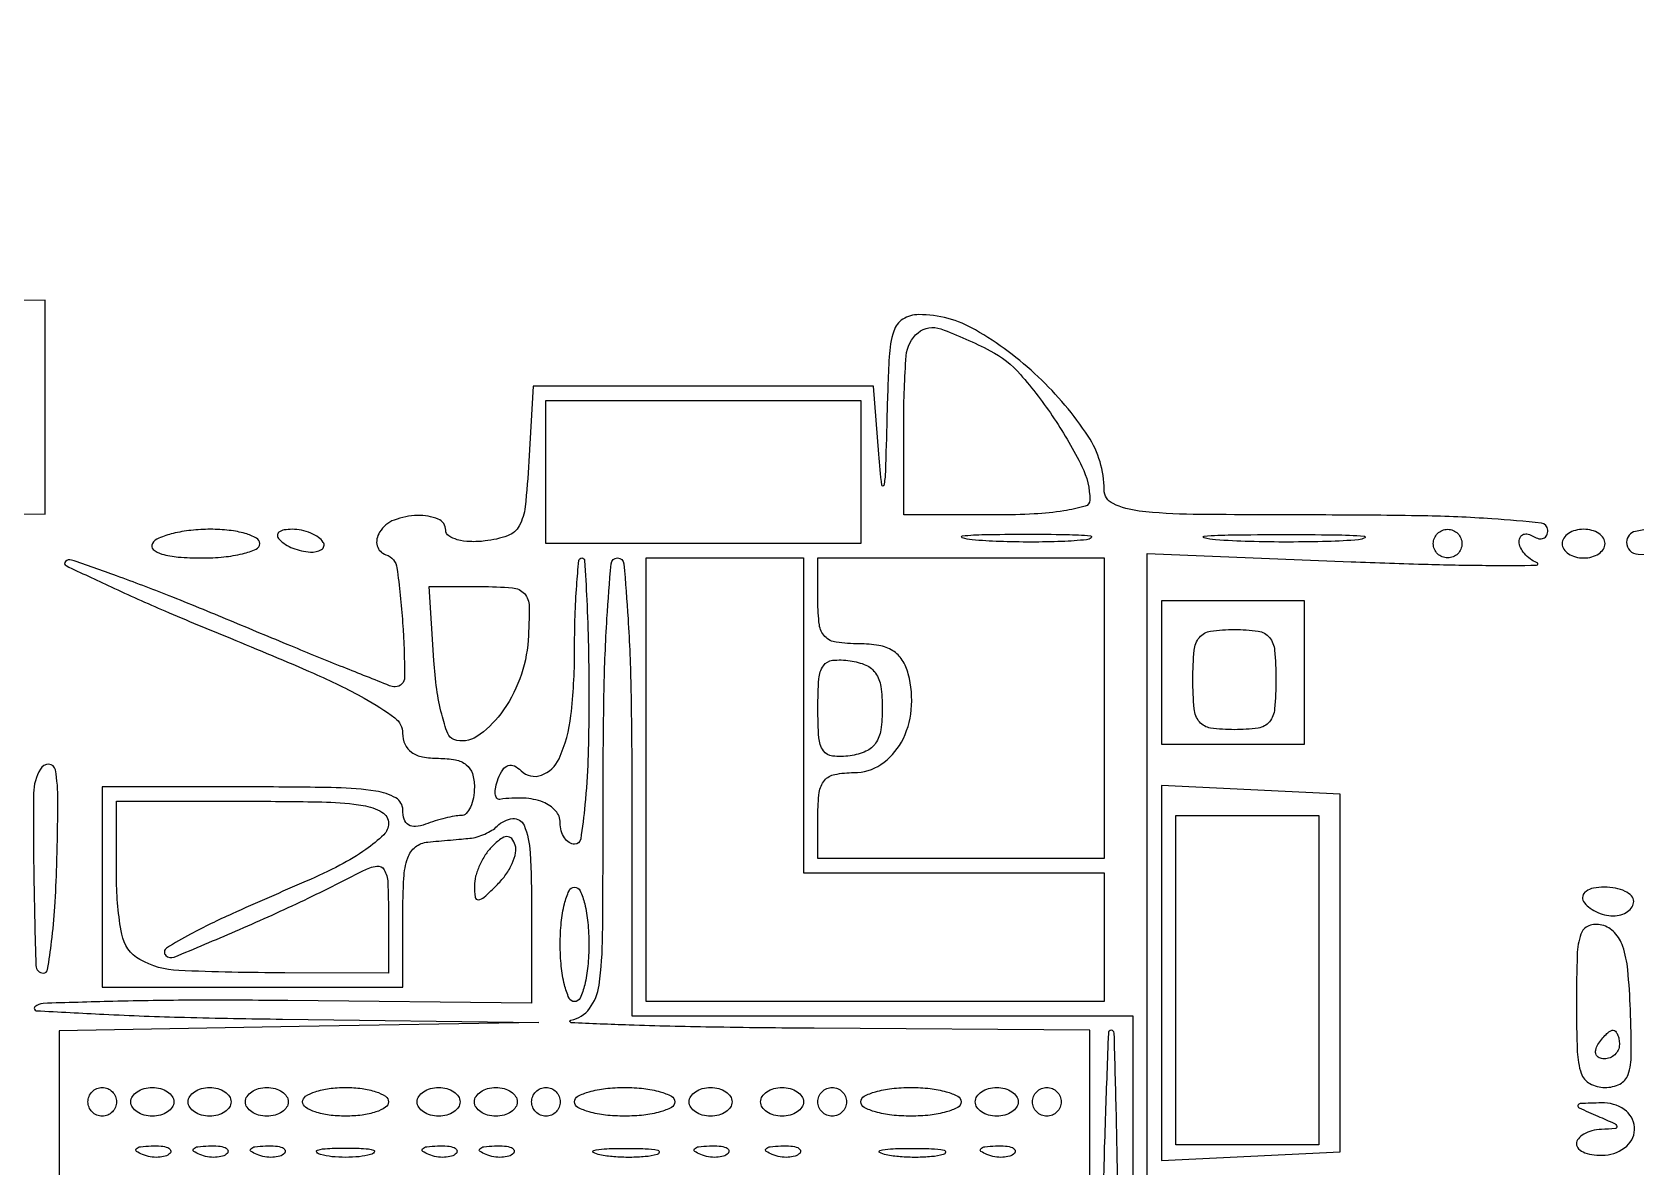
# Model space of a CAD drawing. Extents: x 23 to 255, y 40 to 184.
# Drawn here: x 52.04 to 61.52, y 141.74 to 148.45 of the extents above; entities that cross this region are included whole.
import ezdxf

# ---------------------------------------------------------------- set-up
doc = ezdxf.new("R2010")
doc.units = 0
doc.header["$MEASUREMENT"] = 0

msp = doc.modelspace()

# ---------------------------------------------------------------- linework, layer by layer
for points in [[(207.919475, 175.632891, 0.000007), (191.762556, 175.634099, 0.00002)], [(173.0434, 175.634494, 0.000013), (151.49745, 175.633531)], [(49.932728, 162.472053, 0.000008), (49.952466, 164.319505, 0.000321)], [(58.6278, 139.2516), (58.6278, 142.31036), (58.6278, 145.369119), (59.83335, 145.320672, 0.002962), (60.288593, 145.305077, 0.005691), (60.653706, 145.298892, 0.003942), (60.930333, 145.299537, 0.821377), (60.93315, 145.314562, -0.062053), (60.892714, 145.336903, -0.059934), (60.858464, 145.36871, -0.064911), (60.835224, 145.40473, -0.111296), (60.8274, 145.439443, -0.121914), (60.834139, 145.466669, -0.187673), (60.852251, 145.48238, -0.151112), (60.879641, 145.483573, -0.074422), (60.912, 145.4697, 0.082592), (60.944326, 145.456459, 0.161196), (60.971749, 145.459091, 0.182303), (60.989977, 145.476979, 0.108972), (60.9966, 145.507007, 0.384449), (60.958787, 145.548916, 0.008616), (60.665894, 145.574005, 0.012564), (60.262009, 145.59142, 0.004491), (59.6853, 145.5966, -0.002446), (58.89993, 145.600442, -0.025951), (58.580585, 145.620162, -0.081165), (58.426437, 145.663745, -0.291153), (58.374, 145.746161, 0.14663), (58.279293, 146.062164, 0.05795), (57.984676, 146.413268, 0.057717), (57.613097, 146.690838, 0.132333), (57.278401, 146.781, 0.140947), (57.184585, 146.754018, 0.179983), (57.130223, 146.683179, 0.062049), (57.103463, 146.531341, 0.006414), (57.089751, 146.16765, -0.001545), (57.080879, 145.850283, -0.046869), (57.070987, 145.771374, -0.850903), (57.059601, 145.772031, -0.006113), (57.042816, 145.95615), (57.011129, 146.358), (56.004986, 146.358), (54.998842, 146.358), (54.973271, 145.91385, -0.011259), (54.951723, 145.645164, -0.100087), (54.916589, 145.532406, -0.183206), (54.848263, 145.474052, -0.057535), (54.71505, 145.442931, -0.036601), (54.625925, 145.43924, -0.058686), (54.550741, 145.450527, -0.081602), (54.499716, 145.473872, -0.249719), (54.4824, 145.506381, 0.307047), (54.43753, 145.572559, 0.101882), (54.316057, 145.594174, 0.084439), (54.177526, 145.566749, 0.164793), (54.091714, 145.495843, 0.088972), (54.075528, 145.454855, 0.118107), (54.076986, 145.414933, 0.128568), (54.095937, 145.382393, 0.117017), (54.129021, 145.361893, -0.28573), (54.19391, 145.283658, -0.016466), (54.227352, 144.959674, -0.016109), (54.239508, 144.637525, -0.415825), (54.183691, 144.5814, -0.0948), (54.150181, 144.587811, -0.000656), (53.878238, 144.696234, -0.002521), (53.567351, 144.822481, -0.001607), (53.206916, 144.972326, 0.004976), (52.846716, 145.119235, 0.008018), (52.536733, 145.236363, 0.002755), (52.270273, 145.330537, 0.28745), (52.234016, 145.322216, 0.517336), (52.238306, 145.297144, 0.002678), (52.50372, 145.171817, 0.007854), (52.822756, 145.029307, 0.00457), (53.209779, 144.867841, -0.006198), (53.70079, 144.66111, -0.023291), (54.000573, 144.513525, -0.033605), (54.18152, 144.397229, -0.235607), (54.227588, 144.30645, 0.102234), (54.241579, 144.240999, 0.137852), (54.279862, 144.194456, 0.106732), (54.345314, 144.167105, 0.045824), (54.4401, 144.1584, -0.044917), (54.540162, 144.149393, -0.124434), (54.604013, 144.12033, -0.149477), (54.639539, 144.068323, -0.07578), (54.6516, 143.9892, -0.043961), (54.645894, 143.924429, -0.063754), (54.628781, 143.869702, -0.083526), (54.60361, 143.832677, -0.20455), (54.573919, 143.82, 0.04425), (54.534991, 143.816548, 0.015326), (54.479748, 143.804916, 0.015089), (54.419351, 143.788307, 0.016969), (54.362419, 143.768649, -0.067159), (54.30444, 143.754933, -0.16701), (54.26258, 143.764858, -0.176865), (54.237174, 143.797801, -0.076855), (54.2286, 143.853249, 0.270818), (54.187184, 143.924106, 0.090504), (54.069257, 143.964813, 0.033483), (53.83506, 143.984751, 0.004496), (53.3403, 143.9892), (52.452, 143.9892), (52.452, 143.397), (52.452, 142.8048), (53.3403, 142.8048), (54.2286, 142.8048), (54.2286, 143.2278, -0.013404), (54.23454, 143.449334, -0.06856), (54.257797, 143.569922, -0.144527), (54.303446, 143.634614, -0.146642), (54.37665, 143.663686, 0.000373), (54.440636, 143.669303, 0.000286), (54.51052, 143.675531, 0.000289), (54.575884, 143.681432, 0.000688), (54.624479, 143.685915, 0.047402), (54.66725, 143.694056, 0.033406), (54.713269, 143.710835, 0.03386), (54.755513, 143.733048, 0.058467), (54.786629, 143.757629, -0.170803), (54.878744, 143.801792, -0.33351), (54.945082, 143.762468, -0.085469), (54.981478, 143.600733, -0.012708), (54.99, 143.265503), (54.99, 142.711006), (53.548461, 142.726364, 0.003478), (52.992061, 142.728421, 0.00549), (52.514788, 142.721624, 0.001677), (52.102787, 142.709848, 0.190627), (52.053861, 142.688661, 0.647804), (52.062188, 142.666822, 0.001918), (52.461638, 142.645617, 0.005847), (52.938928, 142.627708, 0.003326), (53.51655, 142.616639), (55.0323, 142.597678), (53.61525, 142.572294), (52.1982, 142.546909), (52.1982, 142.041354), (52.1982, 141.5358)], [(61.755941, 145.532429, 0.026794), (61.514788, 145.499785, 0.360128), (61.4619, 145.435878, 0.403987), (61.53048, 145.364853, 0.00336), (62.37262, 145.340995, 0.00521)], [(58.2894, 141.5358), (58.2894, 142.0434), (58.2894, 142.551), (56.66085, 142.562521, -0.00219), (56.048918, 142.56953, -0.004414), (55.566602, 142.581427, -0.004106), (55.223702, 142.595735, -0.886578), (55.22265, 142.610705, 0.187731), (55.331911, 142.679423, 0.12606), (55.388287, 142.817578, 0.03222), (55.409551, 143.111477, 0.001952), (55.413, 143.995084, -0.004662), (55.418289, 144.562297, -0.011011), (55.435478, 144.984721, -0.005936), (55.459625, 145.307973, -0.389118), (55.4976, 145.3428, -0.389247), (55.53559, 145.307944, -0.005893), (55.559728, 144.98325, -0.010966), (55.576913, 144.559017, -0.004639), (55.5822, 143.9892), (55.5822, 142.6356), (57.0627, 142.6356), (58.5432, 142.6356), (58.5432, 140.9013)]]:
    msp.add_lwpolyline(points, format="xyb")
for points in [[(49.42755, 146.802531), (50.2524, 146.774873), (50.2524, 146.2311), (50.2524, 145.687327), (49.42755, 145.661215, 0.067941), (49.359143, 145.649661, 0.839202), (49.360663, 145.637906, 0.007457), (49.72772, 145.626554, 0.001641), (50.35815, 145.618534), (52.1136, 145.601965), (52.1136, 146.233783), (52.1136, 146.8656), (50.35815, 146.847894, 0.001742), (49.727726, 146.839339, 0.007914), (49.360663, 146.827265, 0.830701), (49.358959, 146.814788, 0.071782)], [(57.700571, 146.567757, -0.094482), (57.878711, 146.42788, -0.032187), (58.07924, 146.165398, -0.031443), (58.242578, 145.883511, -0.116093), (58.2894, 145.68457, -0.338085), (58.261683, 145.648264, -0.027027), (58.136042, 145.621133, -0.026322), (57.961035, 145.602513, -0.013343), (57.7395, 145.5966), (57.1896, 145.5966), (57.1896, 146.1465, -0.01854), (57.204113, 146.537753, -0.204581), (57.274629, 146.67395, -0.267176), (57.408907, 146.696627, -0.030608)], [(52.7481, 145.4274, 0.369423), (52.753393, 145.393338, 0.106919), (52.804043, 145.36594, 0.051222), (52.901342, 145.348187, 0.019531), (53.039207, 145.3428, 0.02325), (53.17081, 145.348923, 0.03716), (53.281728, 145.367651, 0.042932), (53.361189, 145.394635, 0.297764), (53.3826, 145.4274, 0.275259), (53.363173, 145.460015, 0.053437), (53.297087, 145.487149, 0.043243), (53.203035, 145.505861, 0.027497), (53.091493, 145.512, 0.026918), (52.976212, 145.505789, 0.033489), (52.870539, 145.487149, 0.035556), (52.786903, 145.460114, 0.159713)], [(53.497849, 145.453151, 0.103836), (53.578068, 145.40077, 0.075494), (53.682368, 145.377355, 0.152534), (53.748434, 145.393005, 0.419566), (53.75871, 145.434827, 0.103615), (53.730594, 145.464404, 0.051677), (53.685073, 145.48933, 0.048156), (53.63057, 145.506278, 0.051354), (53.575007, 145.512, 0.041875), (53.526737, 145.50795, 0.121639), (53.496239, 145.494713, 0.255185), (53.487598, 145.475338, 0.178151)], [(58.270486, 145.450505, -0.016947), (58.12388, 145.44013, -0.008983), (57.941733, 145.436707, -0.00893), (57.755137, 145.439886, -0.013671), (57.593686, 145.449946, -0.057523), (57.535787, 145.461954, -0.807686), (57.536985, 145.473059, -0.022011), (57.666344, 145.480898, -0.003921), (57.9087, 145.482998, -0.004138), (58.151771, 145.481187, -0.018464), (58.294155, 145.473684, -0.661512), (58.297811, 145.462362, -0.153636)], [(59.878486, 145.449931, -0.012749), (59.693558, 145.440036, -0.006873), (59.46538, 145.436791, -0.00684), (59.232643, 145.439865, -0.010684), (59.032486, 145.449531, -0.048634), (58.964326, 145.461008, -0.841704), (58.965315, 145.471662, -0.016608), (59.128464, 145.479131, -0.003015), (59.4315, 145.481101, -0.003152), (59.735257, 145.47933, -0.014373), (59.911777, 145.472111, -0.736116), (59.914338, 145.461272, -0.11419)], [(60.489, 145.4274, -0.099038), (60.482541, 145.395113, -0.097945), (60.464149, 145.367651, -0.097945), (60.436687, 145.349259, -0.099038), (60.4044, 145.3428, -0.099038), (60.372113, 145.349259, -0.097945), (60.344651, 145.367651, -0.097945), (60.326259, 145.395113, -0.099038), (60.3198, 145.4274, -0.099038), (60.326259, 145.459687, -0.097945), (60.344651, 145.487149, -0.097945), (60.372113, 145.505541, -0.099038), (60.4044, 145.512, -0.099038), (60.436687, 145.505541, -0.097945), (60.464149, 145.487149, -0.097945), (60.482541, 145.459687, -0.099038)], [(61.0812, 145.4274, 0.148195), (61.090977, 145.395137, 0.098894), (61.118477, 145.367651, 0.082425), (61.159586, 145.349119, 0.064853), (61.2081, 145.3428, 0.064853), (61.256614, 145.349119, 0.082425), (61.297723, 145.367651, 0.098894), (61.325223, 145.395137, 0.148195), (61.335, 145.4274, 0.148195), (61.325223, 145.459663, 0.098894), (61.297723, 145.487149, 0.082425), (61.256614, 145.505681, 0.064853), (61.2081, 145.512, 0.064853), (61.159586, 145.505681, 0.082425), (61.118477, 145.487149, 0.098894), (61.090977, 145.459663, 0.148195)], [(55.3284, 144.4968, -0.008055), (55.322837, 144.151501, -0.016864), (55.305135, 143.88345, -0.012451), (55.279893, 143.681865, -0.371083), (55.2438, 143.6508, -0.148195), (55.211537, 143.660577, -0.098894), (55.184051, 143.688077, -0.082425), (55.165519, 143.729186, -0.064853), (55.1592, 143.7777, 0.186626), (55.131864, 143.848386, 0.116426), (55.057691, 143.899237, 0.081983), (54.943286, 143.923091, 0.047518), (54.802695, 143.915633, -0.277023), (54.7841, 143.923332, -0.140169), (54.774864, 143.947924, -0.075561), (54.777703, 143.988355, -0.036383), (54.792778, 144.038201, -0.054683), (54.8201, 144.091243, -0.16483), (54.851832, 144.115826, -0.198959), (54.887814, 144.113652, -0.083254), (54.928115, 144.084925, 0.29259), (55.047666, 144.058679, 0.201404), (55.152185, 144.156179, 0.077382), (55.222457, 144.4119, 0.028438), (55.2438, 144.786857, -0.007134), (55.246842, 145.000022, -0.011851), (55.256226, 145.179492, -0.005521), (55.269125, 145.327412, -0.385786), (55.2861, 145.3428, -0.39684), (55.303223, 145.32667, -0.00243), (55.315974, 145.094288, -0.007803), (55.325359, 144.821192, -0.004686)], [(58.374, 144.4545), (58.374, 143.5662), (57.528, 143.5662), (56.682, 143.5662), (56.682, 143.82, -0.03011), (56.690251, 143.956886, -0.145817), (56.720949, 144.027519, -0.172978), (56.782046, 144.063205, -0.046553), (56.895594, 144.0738, 0.148327), (57.054608, 144.122033, 0.120252), (57.175635, 144.253935, 0.103596), (57.234066, 144.445114, 0.086702), (57.216487, 144.656921, 0.076994), (57.180658, 144.739478, 0.114826), (57.124877, 144.79455, 0.09602), (57.042621, 144.825408, 0.041885), (56.925933, 144.8352, -0.033786), (56.790353, 144.844372, -0.169117), (56.723478, 144.878356, -0.162308), (56.690644, 144.947422, -0.030499), (56.682, 145.089), (56.682, 145.3428), (57.528, 145.3428), (58.374, 145.3428)], [(54.969041, 144.85635, -0.073046), (54.920038, 144.628101, -0.071139), (54.807241, 144.421309, -0.086331), (54.665158, 144.28703, -0.230631), (54.530627, 144.269223, -0.228096), (54.493763, 144.304987, -0.025971), (54.458504, 144.418932, -0.027253), (54.429492, 144.566858, -0.018876), (54.412226, 144.736499), (54.384352, 145.1736), (54.687125, 145.1736, -0.019188), (54.877573, 145.166289, -0.194281), (54.947202, 145.131746, -0.183282), (54.975503, 145.057452, -0.016767)], [(59.3892, 144.6237, -0.021314), (59.381823, 144.450722, -0.152843), (59.350526, 144.374276, -0.186923), (59.284573, 144.337446, -0.034943), (59.14386, 144.3276, -0.034943), (59.003147, 144.337446, -0.186923), (58.937194, 144.374276, -0.152843), (58.905897, 144.450722, -0.021314), (58.89852, 144.6237, -0.021314), (58.905897, 144.796678, -0.152843), (58.937194, 144.873124, -0.186923), (59.003147, 144.909954, -0.034943), (59.14386, 144.9198, -0.034943), (59.284573, 144.909954, -0.186923), (59.350526, 144.873124, -0.152843), (59.381823, 144.796678, -0.021314)], [(57.0627, 144.4545, -0.034859), (57.053744, 144.3262, -0.114571), (57.023435, 144.247477, -0.142929), (56.966084, 144.200029, -0.066642), (56.87235, 144.173666, -0.059275), (56.768759, 144.171317, -0.223457), (56.71437, 144.203583, -0.132534), (56.687986, 144.280076, -0.017153), (56.682, 144.4545, -0.017153), (56.687986, 144.628924, -0.132534), (56.71437, 144.705417, -0.223457), (56.768759, 144.737683, -0.059275), (56.87235, 144.735334, -0.066642), (56.966084, 144.708971, -0.142929), (57.023435, 144.661523, -0.114571), (57.053744, 144.5828, -0.034859)], [(52.086094, 144.09495, 0.131729), (52.04636, 143.952348, 0.00629), (52.047753, 143.45241, 0.003612), (52.059483, 142.933211, 0.405508), (52.10462, 142.8894, 0.369221), (52.129169, 142.910389, 0.008279), (52.152386, 143.075784, 0.014622), (52.171628, 143.280627, 0.008859), (52.182997, 143.5239, 0.005626), (52.189846, 143.910138, 0.04367), (52.175299, 144.089766, 0.35835), (52.136909, 144.123067, 0.272304)], [(54.144, 143.773045, -0.204024), (54.115559, 143.706246, -0.038518), (54.01093, 143.620111, -0.032931), (53.856613, 143.526363, -0.018266), (53.65755, 143.431783, 0.003407), (53.219155, 143.239241, 0.016313), (52.973637, 143.11965, 0.022939), (52.831898, 143.036267, 0.476461), (52.827426, 142.993374, 0.303763), (52.87721, 142.983511, 0.002824), (53.23962, 143.136681, 0.009193), (53.623024, 143.309699, 0.009474), (53.99595, 143.495041, -0.080569), (54.074746, 143.521101, -0.314476), (54.118455, 143.499946, -0.117338), (54.139781, 143.424953, -0.010863), (54.144, 143.230777), (54.144, 142.8894), (53.53065, 142.890555, -0.009736), (52.903697, 142.903946, -0.118335), (52.673976, 142.969109, -0.222351), (52.56705, 143.118493, -0.045945), (52.5366, 143.449167), (52.5366, 143.9046), (53.3403, 143.9046, -0.005324), (53.776702, 143.899953, -0.035253), (53.99364, 143.879988, -0.089906), (54.104991, 143.840401, -0.26867)], [(54.756293, 143.637053, 0.052388), (54.716216, 143.587566, 0.038375), (54.682353, 143.525482, 0.039082), (54.659194, 143.460934, 0.06669), (54.6516, 143.404251, 0.036482), (54.65643, 143.338147, 0.390118), (54.675593, 143.322618, 0.171697), (54.709052, 143.336882, 0.010585), (54.78832, 143.412862, 0.043259), (54.838257, 143.472279, 0.0475), (54.87547, 143.537645, 0.053033), (54.895602, 143.599084, 0.133899), (54.893012, 143.645664, 0.091539), (54.872032, 143.683676, 0.241224), (54.844332, 143.695732, 0.148799), (54.807523, 143.681947, 0.032921)], [(55.3284, 143.0586, -0.023598), (55.322276, 142.928913, -0.037669), (55.303549, 142.819605, -0.04382), (55.276551, 142.741439, -0.295869), (55.2438, 142.7202, -0.295869), (55.211049, 142.741439, -0.04382), (55.184051, 142.819605, -0.037669), (55.165324, 142.928913, -0.023598), (55.1592, 143.0586, -0.023598), (55.165324, 143.188287, -0.037669), (55.184051, 143.297595, -0.04382), (55.211049, 143.375761, -0.295869), (55.2438, 143.397, -0.295869), (55.276551, 143.375761, -0.04382), (55.303549, 143.297595, -0.037669), (55.322276, 143.188287, -0.023598)], [(61.2081, 143.3124, 0.08825), (61.237062, 143.280012, 0.053305), (61.280837, 143.252651, 0.051278), (61.331783, 143.234075, 0.061875), (61.382293, 143.2278, 0.067639), (61.428891, 143.234133, 0.08433), (61.46839, 143.252651, 0.09965), (61.494804, 143.280139, 0.142666), (61.5042, 143.3124, 0.195654), (61.491051, 143.344716, 0.086673), (61.453031, 143.372149, 0.066561), (61.396678, 143.390773, 0.0466), (61.330007, 143.397, 0.047867), (61.266931, 143.390948, 0.104212), (61.222342, 143.372149, 0.181468), (61.203142, 143.344389, 0.202618)], [(61.1658, 142.71228, 0.008712), (61.170816, 142.424448, 0.072641), (61.194074, 142.29654, 0.187814), (61.245107, 142.235482, 0.126491), (61.33411, 142.2126, 0.115194), (61.4228, 142.233308, 0.201546), (61.471413, 142.289379, 0.07955), (61.490069, 142.406659, 0.009282), (61.484857, 142.672859, 0.013881), (61.469342, 142.907939, 0.057874), (61.4399, 143.046561, 0.107663), (61.390973, 143.128295, 0.141207), (61.316546, 143.172539, 0.15549), (61.238467, 143.168417, 0.227046), (61.191662, 143.119471, 0.071445), (61.170254, 142.997583, 0.007805)], [(58.357699, 140.88015, -0.001921), (58.349416, 140.271, -0.005778), (58.337364, 139.855433, -0.035071), (58.324232, 139.737251, -0.887772), (58.311362, 139.73805), (58.281326, 140.2668), (55.239763, 140.2668), (52.1982, 140.2668), (52.1982, 139.7169), (52.1982, 139.167), (55.3284, 139.167), (58.4586, 139.167), (58.4586, 140.859, 0.002343), (58.45556, 141.507795, 0.003906), (58.446174, 142.053975, 0.000614), (58.433579, 142.534189, 0.406196), (58.4163, 142.551, 0.403251), (58.398859, 142.534203, 0.000629), (58.381637, 142.060188, 0.003954), (58.36699, 141.520834, 0.002372)], [(61.4196, 142.4664, -0.105053), (61.412742, 142.43412, -0.099167), (61.393282, 142.406651, -0.09642), (61.364207, 142.38824, -0.093332), (61.330007, 142.3818, -0.108972), (61.299979, 142.388423, -0.182303), (61.282091, 142.406651, -0.161196), (61.279459, 142.434074, -0.082592), (61.2927, 142.4664, -0.029505), (61.315457, 142.498783, -0.035638), (61.340586, 142.526149, -0.038439), (61.364465, 142.545455, -0.151918), (61.382293, 142.551, -0.210953), (61.396559, 142.544701, -0.081139), (61.408641, 142.526149, -0.061769), (61.416864, 142.498789, -0.042167)], [(52.5366, 142.128, -0.099038), (52.530141, 142.095713, -0.097945), (52.511749, 142.068251, -0.097945), (52.484287, 142.049859, -0.099038), (52.452, 142.0434, -0.099038), (52.419713, 142.049859, -0.097945), (52.392251, 142.068251, -0.097945), (52.373859, 142.095713, -0.099038), (52.3674, 142.128, -0.099038), (52.373859, 142.160287, -0.097945), (52.392251, 142.187749, -0.097945), (52.419713, 142.206141, -0.099038), (52.452, 142.2126, -0.099038), (52.484287, 142.206141, -0.097945), (52.511749, 142.187749, -0.097945), (52.530141, 142.160287, -0.099038)], [(52.875, 142.128, -0.148195), (52.865223, 142.095737, -0.098894), (52.837723, 142.068251, -0.082425), (52.796614, 142.049719, -0.064853), (52.7481, 142.0434, -0.064853), (52.699586, 142.049719, -0.082425), (52.658477, 142.068251, -0.098894), (52.630977, 142.095737, -0.148195), (52.6212, 142.128, -0.148195), (52.630977, 142.160263, -0.098894), (52.658477, 142.187749, -0.082425), (52.699586, 142.206281, -0.064853), (52.7481, 142.2126, -0.064853), (52.796614, 142.206281, -0.082425), (52.837723, 142.187749, -0.098894), (52.865223, 142.160263, -0.148195)], [(53.2134, 142.128, -0.148195), (53.203623, 142.095737, -0.098894), (53.176123, 142.068251, -0.082425), (53.135014, 142.049719, -0.064853), (53.0865, 142.0434, -0.064853), (53.037986, 142.049719, -0.082425), (52.996877, 142.068251, -0.098894), (52.969377, 142.095737, -0.148195), (52.9596, 142.128, -0.148195), (52.969377, 142.160263, -0.098894), (52.996877, 142.187749, -0.082425), (53.037986, 142.206281, -0.064853), (53.0865, 142.2126, -0.064853), (53.135014, 142.206281, -0.082425), (53.176123, 142.187749, -0.098894), (53.203623, 142.160263, -0.148195)], [(53.5518, 142.128, -0.148195), (53.542023, 142.095737, -0.098894), (53.514523, 142.068251, -0.082425), (53.473414, 142.049719, -0.064853), (53.4249, 142.0434, -0.064853), (53.376386, 142.049719, -0.082425), (53.335277, 142.068251, -0.098894), (53.307777, 142.095737, -0.148195), (53.298, 142.128, -0.148195), (53.307777, 142.160263, -0.098894), (53.335277, 142.187749, -0.082425), (53.376386, 142.206281, -0.064853), (53.4249, 142.2126, -0.064853), (53.473414, 142.206281, -0.082425), (53.514523, 142.187749, -0.098894), (53.542023, 142.160263, -0.148195)], [(54.144, 142.128, -0.254951), (54.126271, 142.095491, -0.06271), (54.069446, 142.068251, -0.048861), (53.987427, 142.049556, -0.031626), (53.8902, 142.0434, -0.031626), (53.792973, 142.049556, -0.048861), (53.710954, 142.068251, -0.06271), (53.654129, 142.095491, -0.254951), (53.6364, 142.128, -0.254951), (53.654129, 142.160509, -0.06271), (53.710954, 142.187749, -0.048861), (53.792973, 142.206444, -0.031626), (53.8902, 142.2126, -0.031626), (53.987427, 142.206444, -0.048861), (54.069446, 142.187749, -0.06271), (54.126271, 142.160509, -0.254951)], [(54.567, 142.128, -0.148195), (54.557223, 142.095737, -0.098894), (54.529723, 142.068251, -0.082425), (54.488614, 142.049719, -0.064853), (54.4401, 142.0434, -0.064853), (54.391586, 142.049719, -0.082425), (54.350477, 142.068251, -0.098894), (54.322977, 142.095737, -0.148195), (54.3132, 142.128, -0.148195), (54.322977, 142.160263, -0.098894), (54.350477, 142.187749, -0.082425), (54.391586, 142.206281, -0.064853), (54.4401, 142.2126, -0.064853), (54.488614, 142.206281, -0.082425), (54.529723, 142.187749, -0.098894), (54.557223, 142.160263, -0.148195)], [(54.9054, 142.128, -0.148195), (54.895623, 142.095737, -0.098894), (54.868123, 142.068251, -0.082425), (54.827014, 142.049719, -0.064853), (54.7785, 142.0434, -0.064853), (54.729986, 142.049719, -0.082425), (54.688877, 142.068251, -0.098894), (54.661377, 142.095737, -0.148195), (54.6516, 142.128, -0.148195), (54.661377, 142.160263, -0.098894), (54.688877, 142.187749, -0.082425), (54.729986, 142.206281, -0.064853), (54.7785, 142.2126, -0.064853), (54.827014, 142.206281, -0.082425), (54.868123, 142.187749, -0.098894), (54.895623, 142.160263, -0.148195)], [(55.1592, 142.128, -0.099038), (55.152741, 142.095713, -0.097945), (55.134349, 142.068251, -0.097945), (55.106887, 142.049859, -0.099038), (55.0746, 142.0434, -0.099038), (55.042313, 142.049859, -0.097945), (55.014851, 142.068251, -0.097945), (54.996459, 142.095713, -0.099038), (54.99, 142.128, -0.099038), (54.996459, 142.160287, -0.097945), (55.014851, 142.187749, -0.097945), (55.042313, 142.206141, -0.099038), (55.0746, 142.2126, -0.099038), (55.106887, 142.206141, -0.097945), (55.134349, 142.187749, -0.097945), (55.152741, 142.160287, -0.099038)], [(55.836, 142.128, -0.277684), (55.816365, 142.09537, -0.052312), (55.749021, 142.068251, -0.042582), (55.653358, 142.049537, -0.027026), (55.5399, 142.0434, -0.027026), (55.426442, 142.049537, -0.042582), (55.330779, 142.068251, -0.052312), (55.263435, 142.09537, -0.277684), (55.2438, 142.128, -0.277684), (55.263435, 142.16063, -0.052312), (55.330779, 142.187749, -0.042582), (55.426442, 142.206463, -0.027026), (55.5399, 142.2126, -0.027026), (55.653358, 142.206463, -0.042582), (55.749021, 142.187749, -0.052312), (55.816365, 142.16063, -0.277684)], [(56.1744, 142.128, -0.148195), (56.164623, 142.095737, -0.098894), (56.137123, 142.068251, -0.082425), (56.096014, 142.049719, -0.064853), (56.0475, 142.0434, -0.064853), (55.998986, 142.049719, -0.082425), (55.957877, 142.068251, -0.098894), (55.930377, 142.095737, -0.148195), (55.9206, 142.128, -0.148195), (55.930377, 142.160263, -0.098894), (55.957877, 142.187749, -0.082425), (55.998986, 142.206281, -0.064853), (56.0475, 142.2126, -0.064853), (56.096014, 142.206281, -0.082425), (56.137123, 142.187749, -0.098894), (56.164623, 142.160263, -0.148195)], [(56.5974, 142.128, -0.148195), (56.587623, 142.095737, -0.098894), (56.560123, 142.068251, -0.082425), (56.519014, 142.049719, -0.064853), (56.4705, 142.0434, -0.064853), (56.421986, 142.049719, -0.082425), (56.380877, 142.068251, -0.098894), (56.353377, 142.095737, -0.148195), (56.3436, 142.128, -0.148195), (56.353377, 142.160263, -0.098894), (56.380877, 142.187749, -0.082425), (56.421986, 142.206281, -0.064853), (56.4705, 142.2126, -0.064853), (56.519014, 142.206281, -0.082425), (56.560123, 142.187749, -0.098894), (56.587623, 142.160263, -0.148195)], [(56.8512, 142.128, -0.099038), (56.844741, 142.095713, -0.097945), (56.826349, 142.068251, -0.097945), (56.798887, 142.049859, -0.099038), (56.7666, 142.0434, -0.099038), (56.734313, 142.049859, -0.097945), (56.706851, 142.068251, -0.097945), (56.688459, 142.095713, -0.099038), (56.682, 142.128, -0.099038), (56.688459, 142.160287, -0.097945), (56.706851, 142.187749, -0.097945), (56.734313, 142.206141, -0.099038), (56.7666, 142.2126, -0.099038), (56.798887, 142.206141, -0.097945), (56.826349, 142.187749, -0.097945), (56.844741, 142.160287, -0.099038)], [(57.528, 142.128, -0.277684), (57.508365, 142.09537, -0.052312), (57.441021, 142.068251, -0.042582), (57.345358, 142.049537, -0.027026), (57.2319, 142.0434, -0.027026), (57.118442, 142.049537, -0.042582), (57.022779, 142.068251, -0.052312), (56.955435, 142.09537, -0.277684), (56.9358, 142.128, -0.277684), (56.955435, 142.16063, -0.052312), (57.022779, 142.187749, -0.042582), (57.118442, 142.206463, -0.027026), (57.2319, 142.2126, -0.027026), (57.345358, 142.206463, -0.042582), (57.441021, 142.187749, -0.052312), (57.508365, 142.16063, -0.277684)], [(57.8664, 142.128, -0.148195), (57.856623, 142.095737, -0.098894), (57.829123, 142.068251, -0.082425), (57.788014, 142.049719, -0.064853), (57.7395, 142.0434, -0.064853), (57.690986, 142.049719, -0.082425), (57.649877, 142.068251, -0.098894), (57.622377, 142.095737, -0.148195), (57.6126, 142.128, -0.148195), (57.622377, 142.160263, -0.098894), (57.649877, 142.187749, -0.082425), (57.690986, 142.206281, -0.064853), (57.7395, 142.2126, -0.064853), (57.788014, 142.206281, -0.082425), (57.829123, 142.187749, -0.098894), (57.856623, 142.160263, -0.148195)], [(58.1202, 142.128, -0.099038), (58.113741, 142.095713, -0.097945), (58.095349, 142.068251, -0.097945), (58.067887, 142.049859, -0.099038), (58.0356, 142.0434, -0.099038), (58.003313, 142.049859, -0.097945), (57.975851, 142.068251, -0.097945), (57.957459, 142.095713, -0.099038), (57.951, 142.128, -0.099038), (57.957459, 142.160287, -0.097945), (57.975851, 142.187749, -0.097945), (58.003313, 142.206141, -0.099038), (58.0356, 142.2126, -0.099038), (58.067887, 142.206141, -0.097945), (58.095349, 142.187749, -0.097945), (58.113741, 142.160287, -0.099038)], [(61.2927, 142.0434, -0.005675), (61.39016, 142.000203, -0.223503), (61.405006, 141.982665, -0.467319), (61.396045, 141.969889, -0.011173), (61.31385, 141.964746, 0.051366), (61.257206, 141.956603, 0.069415), (61.20929, 141.93724, 0.087473), (61.17701, 141.910208, 0.176589), (61.1658, 141.879458, 0.210357), (61.178702, 141.850147, 0.091879), (61.215503, 141.827166, 0.067802), (61.270221, 141.8138, 0.044872), (61.335, 141.812861, 0.161676), (61.462912, 141.866304, 0.23487), (61.508931, 141.977282, 0.230005), (61.448426, 142.082847, 0.15867), (61.31385, 142.122054, 0.003386), (61.187888, 142.117265, 0.326773), (61.174622, 142.106615, 0.368608), (61.18148, 142.092185, 0.003751)], [(52.852088, 141.823088, -0.126455), (52.824429, 141.806739, -0.060344), (52.783372, 141.800042, -0.05415), (52.736203, 141.803208, -0.051402), (52.689938, 141.816409, -0.054073), (52.654687, 141.835152, -0.470617), (52.653228, 141.85057, -0.168741), (52.677911, 141.862526, -0.018894), (52.74105, 141.867521, -0.028489), (52.799947, 141.866591, -0.077125), (52.840554, 141.857224, -0.208169), (52.855997, 141.841603, -0.296942)], [(53.190488, 141.823088, -0.126455), (53.162829, 141.806739, -0.060344), (53.121772, 141.800042, -0.05415), (53.074603, 141.803208, -0.051402), (53.028338, 141.816409, -0.054073), (52.993087, 141.835152, -0.470617), (52.991628, 141.85057, -0.168741), (53.016311, 141.862526, -0.018894), (53.07945, 141.867521, -0.028489), (53.138347, 141.866591, -0.077125), (53.178954, 141.857224, -0.208169), (53.194397, 141.841603, -0.296942)], [(53.528888, 141.823088, -0.126455), (53.501229, 141.806739, -0.060344), (53.460172, 141.800042, -0.05415), (53.413003, 141.803208, -0.051402), (53.366738, 141.816409, -0.054073), (53.331487, 141.835152, -0.470617), (53.330028, 141.85057, -0.168741), (53.354711, 141.862526, -0.018894), (53.41785, 141.867521, -0.028489), (53.476747, 141.866591, -0.077125), (53.517354, 141.857224, -0.208169), (53.532797, 141.841603, -0.296942)], [(54.03825, 141.815883, -0.039571), (53.970801, 141.803852, -0.024357), (53.8902, 141.799924, -0.024357), (53.809599, 141.803852, -0.039571), (53.74215, 141.815883, -0.161593), (53.720227, 141.830122, -0.542911), (53.724569, 141.843208, -0.052887), (53.784282, 141.852228, -0.011065), (53.8902, 141.854573, -0.011065), (53.996118, 141.852228, -0.052887), (54.055831, 141.843208, -0.542911), (54.060173, 141.830122, -0.161593)], [(54.544088, 141.823088, -0.126455), (54.516429, 141.806739, -0.060344), (54.475372, 141.800042, -0.05415), (54.428203, 141.803208, -0.051402), (54.381938, 141.816409, -0.054073), (54.346687, 141.835152, -0.470617), (54.345228, 141.85057, -0.168741), (54.369911, 141.862526, -0.018894), (54.43305, 141.867521, -0.028489), (54.491947, 141.866591, -0.077125), (54.532554, 141.857224, -0.208169), (54.547997, 141.841603, -0.296942)], [(54.882488, 141.823088, -0.126455), (54.854829, 141.806739, -0.060344), (54.813772, 141.800042, -0.05415), (54.766603, 141.803208, -0.051402), (54.720338, 141.816409, -0.054073), (54.685087, 141.835152, -0.470617), (54.683628, 141.85057, -0.168741), (54.708311, 141.862526, -0.018894), (54.77145, 141.867521, -0.028489), (54.830347, 141.866591, -0.077125), (54.870954, 141.857224, -0.208169), (54.886397, 141.841603, -0.296942)], [(55.731236, 141.816073, -0.041951), (55.661235, 141.803899, -0.020826), (55.571168, 141.79969, -0.020511), (55.476851, 141.803084, -0.028254), (55.392836, 141.814366, -0.082665), (55.355435, 141.828228, -0.67161), (55.35711, 141.840852, -0.053901), (55.419015, 141.850103, -0.008901), (55.5399, 141.852865, -0.009782), (55.661591, 141.851098, -0.038992), (55.735695, 141.842762, -0.417468), (55.744312, 141.829888, -0.285845)], [(56.151488, 141.823088, -0.126455), (56.123829, 141.806739, -0.060344), (56.082772, 141.800042, -0.05415), (56.035603, 141.803208, -0.051402), (55.989338, 141.816409, -0.054073), (55.954087, 141.835152, -0.470617), (55.952628, 141.85057, -0.168741), (55.977311, 141.862526, -0.018894), (56.04045, 141.867521, -0.028489), (56.099347, 141.866591, -0.077125), (56.139954, 141.857224, -0.208169), (56.155397, 141.841603, -0.296942)], [(56.574488, 141.823088, -0.126455), (56.546829, 141.806739, -0.060344), (56.505772, 141.800042, -0.05415), (56.458603, 141.803208, -0.051402), (56.412338, 141.816409, -0.054073), (56.377087, 141.835152, -0.470617), (56.375628, 141.85057, -0.168741), (56.400311, 141.862526, -0.018894), (56.46345, 141.867521, -0.028489), (56.522347, 141.866591, -0.077125), (56.562954, 141.857224, -0.208169), (56.578397, 141.841603, -0.296942)], [(57.423236, 141.816073, -0.041951), (57.353235, 141.803899, -0.020826), (57.263168, 141.79969, -0.020511), (57.168851, 141.803084, -0.028254), (57.084836, 141.814366, -0.082665), (57.047435, 141.828228, -0.67161), (57.04911, 141.840852, -0.053901), (57.111015, 141.850103, -0.008901), (57.2319, 141.852865, -0.009782), (57.353591, 141.851098, -0.038992), (57.427695, 141.842762, -0.417468), (57.436312, 141.829888, -0.285845)], [(57.843488, 141.823088, -0.126455), (57.815829, 141.806739, -0.060344), (57.774772, 141.800042, -0.05415), (57.727603, 141.803208, -0.051402), (57.681338, 141.816409, -0.054073), (57.646087, 141.835152, -0.470617), (57.644628, 141.85057, -0.168741), (57.669311, 141.862526, -0.018894), (57.73245, 141.867521, -0.028489), (57.791347, 141.866591, -0.077125), (57.831954, 141.857224, -0.208169), (57.847397, 141.841603, -0.296942)]]:
    msp.add_lwpolyline(points, format="xyb", close=True)
for points in [[(56.9358, 145.8504), (56.9358, 145.4274), (56.0052, 145.4274), (55.0746, 145.4274), (55.0746, 145.8504), (55.0746, 146.2734), (56.0052, 146.2734), (56.9358, 146.2734)], [(56.5974, 144.4122), (56.5974, 143.4816), (57.4857, 143.4816), (58.374, 143.4816), (58.374, 143.1009), (58.374, 142.7202), (57.0204, 142.7202), (55.6668, 142.7202), (55.6668, 144.0315), (55.6668, 145.3428), (56.1321, 145.3428), (56.5974, 145.3428)], [(58.7124, 144.666), (58.7124, 144.243), (59.1354, 144.243), (59.5584, 144.243), (59.5584, 144.666), (59.5584, 145.089), (59.1354, 145.089), (58.7124, 145.089)], [(58.7124, 142.8894), (58.7124, 141.781526), (59.24115, 141.806713), (59.7699, 141.8319), (59.7699, 142.8894), (59.7699, 143.9469), (59.24115, 143.972087), (58.7124, 143.997274)], [(59.643, 142.8471), (59.643, 141.8742), (59.22, 141.8742), (58.797, 141.8742), (58.797, 142.8471), (58.797, 143.82), (59.22, 143.82), (59.643, 143.82)]]:
    msp.add_lwpolyline(points, close=True)

doc.saveas('drawing.dxf')
